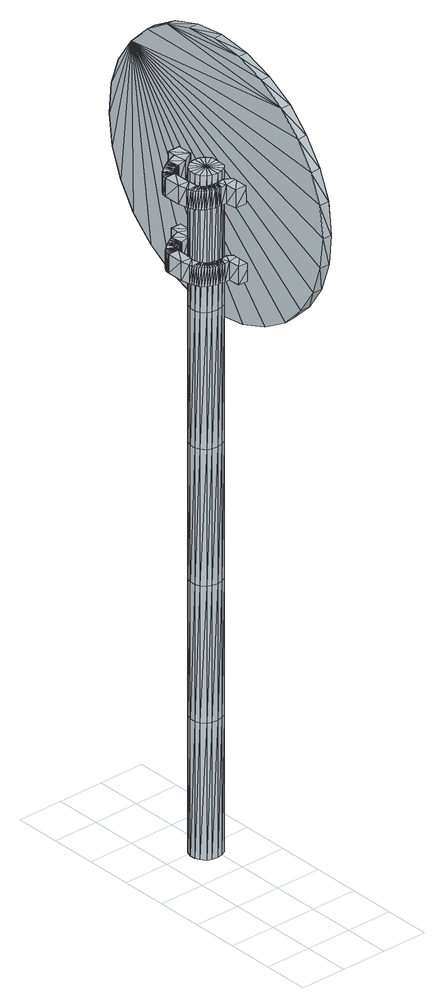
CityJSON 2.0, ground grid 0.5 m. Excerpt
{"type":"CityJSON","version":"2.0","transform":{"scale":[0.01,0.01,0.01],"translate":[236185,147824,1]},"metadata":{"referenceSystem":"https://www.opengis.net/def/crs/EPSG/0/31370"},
"CityObjects":{
"object1":{"type":"GenericCityObject","attributes":{"cluster":82,"mean_distance_to_centroid":0.0125,"new_centroid_x":236184.99,"new_centroid_y":147825.34,"mean_distance_to_camera":8.97,"H1":0,"H2":0,"Z_final":107.59,"cluster2":-1,"proj_x":236186.56,"proj_y":147827.08,"id_line":53846,"bearing_l":132.05,"distance":2.35,"orientation":"right","G_obj":132.05},"geometry":[{"type":"MultiSurface","lod":"2","boundaries":[[[0,1,2]],[[2,1,3]],[[3,1,4]],[[4,1,5]],[[5,1,6]],[[1,7,6]],[[1,8,7]],[[1,9,8]],[[1,10,9]],[[1,11,10]],[[1,12,11]],[[1,13,12]],[[1,14,13]],[[15,14,1]],[[16,15,1]],[[17,16,1]],[[18,17,1]],[[0,18,1]],[[19,20,0]],[[19,0,2]],[[21,19,2]],[[21,2,3]],[[21,3,22]],[[22,3,4]],[[22,4,23]],[[23,4,5]],[[23,5,24]],[[24,5,6]],[[24,6,25]],[[25,6,7]],[[25,7,26]],[[26,7,8]],[[26,8,27]],[[8,9,27]],[[27,9,28]],[[9,10,28]],[[10,29,28]],[[10,11,29]],[[11,30,29]],[[11,12,30]],[[30,12,31]],[[31,12,13]],[[31,13,32]],[[32,13,14]],[[32,14,33]],[[33,14,15]],[[33,15,34]],[[34,15,16]],[[34,16,35]],[[35,16,17]],[[36,35,17]],[[18,36,17]],[[20,36,18]],[[20,18,0]],[[37,38,20]],[[37,20,19]],[[39,37,19]],[[21,39,19]],[[39,21,40]],[[40,21,22]],[[40,22,41]],[[41,22,23]],[[41,23,42]],[[42,23,24]],[[42,24,43]],[[43,24,25]],[[43,25,44]],[[44,25,26]],[[26,45,44]],[[26,27,45]],[[27,46,45]],[[27,28,46]],[[28,47,46]],[[28,29,47]],[[47,29,48]],[[29,30,48]],[[48,30,49]],[[49,30,31]],[[49,31,50]],[[50,31,32]],[[50,32,51]],[[51,32,33]],[[51,33,52]],[[52,33,34]],[[52,34,53]],[[53,34,35]],[[54,53,35]],[[54,35,36]],[[38,54,36]],[[38,36,20]],[[55,56,38]],[[55,38,37]],[[57,55,37]],[[57,37,39]],[[57,39,58]],[[58,39,40]],[[58,40,59]],[[59,40,41]],[[59,41,60]],[[60,41,42]],[[60,42,61]],[[61,42,43]],[[61,43,62]],[[62,43,44]],[[44,63,62]],[[44,45,63]],[[45,64,63]],[[45,46,64]],[[46,65,64]],[[46,47,65]],[[47,66,65]],[[47,48,66]],[[66,48,67]],[[67,48,49]],[[67,49,68]],[[68,49,50]],[[68,50,69]],[[69,50,51]],[[69,51,70]],[[70,51,52]],[[70,52,71]],[[71,52,53]],[[72,71,53]],[[72,53,54]],[[56,72,54]],[[56,54,38]],[[73,74,56]],[[73,56,55]],[[75,73,55]],[[75,55,57]],[[75,57,76]],[[76,57,58]],[[76,58,77]],[[77,58,59]],[[77,59,78]],[[78,59,60]],[[78,60,79]],[[79,60,61]],[[79,61,80]],[[80,61,62]],[[62,81,80]],[[62,63,81]],[[63,82,81]],[[63,64,82]],[[64,83,82]],[[64,65,83]],[[65,84,83]],[[65,66,84]],[[84,66,85]],[[85,66,67]],[[85,67,86]],[[86,67,68]],[[86,68,87]],[[87,68,69]],[[87,69,88]],[[88,69,70]],[[88,70,89]],[[89,70,71]],[[90,89,71]],[[90,71,72]],[[74,90,72]],[[74,72,56]],[[91,92,74]],[[91,74,73]],[[93,91,73]],[[93,73,75]],[[93,75,94]],[[94,75,76]],[[94,76,95]],[[95,76,77]],[[95,77,96]],[[96,77,78]],[[96,78,97]],[[97,78,79]],[[97,79,98]],[[98,79,80]],[[80,99,98]],[[80,81,99]],[[81,100,99]],[[81,82,100]],[[82,101,100]],[[82,83,101]],[[83,102,101]],[[83,84,102]],[[102,84,103]],[[103,84,85]],[[103,85,104]],[[104,85,86]],[[104,86,105]],[[105,86,87]],[[105,87,106]],[[106,87,88]],[[106,88,107]],[[107,88,89]],[[108,107,89]],[[108,89,90]],[[92,108,90]],[[92,90,74]],[[92,91,109]],[[91,93,109]],[[93,94,109]],[[94,95,109]],[[95,96,109]],[[109,96,97]],[[109,97,98]],[[109,98,99]],[[109,99,100]],[[109,100,101]],[[109,101,102]],[[109,102,103]],[[109,103,104]],[[105,109,104]],[[106,109,105]],[[107,109,106]],[[108,109,107]],[[92,109,108]],[[110,111,112]],[[113,112,114]],[[115,112,113]],[[116,112,115]],[[117,112,116]],[[118,112,117]],[[119,112,118]],[[120,112,119]],[[121,112,120]],[[122,112,121]],[[122,123,112]],[[123,110,112]],[[111,124,112]],[[124,125,112]],[[125,126,112]],[[126,127,112]],[[127,128,112]],[[128,129,112]],[[129,130,112]],[[130,131,112]],[[112,131,132]],[[131,133,132]],[[131,134,133]],[[133,134,135]],[[133,135,136]],[[135,137,136]],[[133,136,138]],[[136,139,138]],[[136,137,139]],[[137,140,139]],[[137,135,140]],[[135,141,140]],[[135,134,141]],[[134,142,141]],[[134,131,142]],[[131,143,142]],[[131,130,143]],[[143,130,144]],[[144,130,129]],[[144,129,145]],[[145,129,128]],[[145,128,146]],[[146,127,147]],[[147,127,126]],[[147,126,148]],[[148,126,125]],[[148,125,149]],[[149,125,124]],[[150,149,124]],[[150,124,111]],[[151,150,111]],[[151,111,110]],[[152,151,110]],[[152,110,123]],[[146,128,127]],[[153,123,122]],[[154,153,122]],[[154,122,121]],[[155,154,121]],[[155,121,120]],[[156,155,120]],[[156,120,119]],[[157,156,119]],[[157,119,118]],[[157,118,158]],[[158,118,117]],[[158,117,159]],[[153,152,123]],[[159,117,116]],[[159,116,160]],[[160,116,115]],[[160,115,161]],[[161,115,113]],[[161,113,162]],[[162,113,114]],[[162,114,163]],[[163,114,112]],[[163,112,164]],[[164,112,132]],[[132,165,164]],[[132,133,165]],[[133,138,165]],[[138,139,140]],[[161,162,163]],[[160,161,163]],[[159,160,163]],[[158,159,163]],[[157,158,163]],[[156,157,163]],[[155,156,163]],[[154,155,163]],[[153,154,163]],[[153,163,152]],[[152,163,151]],[[151,163,150]],[[150,163,149]],[[149,163,148]],[[148,163,147]],[[147,163,146]],[[146,163,145]],[[145,163,144]],[[144,163,143]],[[143,163,142]],[[163,164,142]],[[142,164,165]],[[142,165,141]],[[165,140,141]],[[165,138,140]],[[166,167,168]],[[168,167,169]],[[170,168,169]],[[170,169,171]],[[170,171,172]],[[172,171,173]],[[172,173,174]],[[174,173,175]],[[174,175,176]],[[176,175,177]],[[176,177,178]],[[178,177,179]],[[178,179,180]],[[180,179,181]],[[180,181,182]],[[182,181,183]],[[182,183,184]],[[184,183,185]],[[184,185,186]],[[186,185,187]],[[186,187,188]],[[188,187,189]],[[188,189,190]],[[190,189,191]],[[192,190,191]],[[192,191,193]],[[194,192,193]],[[194,193,195]],[[196,194,195]],[[196,195,197]],[[198,196,197]],[[198,197,199]],[[200,198,199]],[[200,199,201]],[[202,200,201]],[[202,201,203]],[[204,202,203]],[[204,203,205]],[[206,204,205]],[[206,205,207]],[[208,206,207]],[[208,207,209]],[[210,208,209]],[[210,209,211]],[[212,210,211]],[[212,211,213]],[[214,212,213]],[[214,213,215]],[[216,214,215]],[[216,215,217]],[[216,217,218]],[[218,217,219]],[[218,219,220]],[[220,219,221]],[[220,221,222]],[[222,221,223]],[[222,223,224]],[[224,223,225]],[[224,225,226]],[[226,225,227]],[[226,227,228]],[[228,227,229]],[[228,229,230]],[[230,229,231]],[[230,231,232]],[[232,231,233]],[[232,233,234]],[[234,233,235]],[[234,235,236]],[[236,235,237]],[[238,236,237]],[[238,237,239]],[[238,239,240]],[[240,239,241]],[[241,242,240]],[[241,243,242]],[[242,243,244]],[[244,243,245]],[[244,245,246]],[[246,245,247]],[[246,247,248]],[[248,247,249]],[[248,249,250]],[[250,249,251]],[[250,251,252]],[[252,251,253]],[[252,253,254]],[[254,253,255]],[[254,255,256]],[[256,255,257]],[[256,257,258]],[[258,257,259]],[[258,259,260]],[[260,259,261]],[[260,261,262]],[[262,261,263]],[[262,263,264]],[[264,263,265]],[[264,265,266]],[[266,265,267]],[[267,268,266]],[[267,269,268]],[[269,270,268]],[[269,271,270]],[[271,272,270]],[[271,273,272]],[[273,274,272]],[[273,275,274]],[[275,276,274]],[[275,277,276]],[[277,278,276]],[[277,279,278]],[[279,280,278]],[[279,281,280]],[[281,282,280]],[[281,283,282]],[[283,284,282]],[[283,285,284]],[[285,286,284]],[[285,287,286]],[[287,288,286]],[[287,289,288]],[[288,289,290]],[[290,289,291]],[[290,291,292]],[[292,291,293]],[[292,293,294]],[[294,293,295]],[[294,295,296]],[[296,295,297]],[[296,297,298]],[[298,297,299]],[[298,299,300]],[[300,299,301]],[[300,301,302]],[[302,301,303]],[[302,303,304]],[[304,303,305]],[[304,305,306]],[[306,305,307]],[[306,307,308]],[[308,307,309]],[[308,309,310]],[[310,309,311]],[[311,166,310]],[[311,167,166]],[[169,167,311]],[[169,311,171]],[[171,311,309]],[[173,171,309]],[[173,309,307]],[[175,173,307]],[[175,307,305]],[[177,175,305]],[[177,305,303]],[[179,177,303]],[[179,303,301]],[[181,179,301]],[[181,301,299]],[[183,181,299]],[[183,299,297]],[[183,297,295]],[[185,183,295]],[[185,295,293]],[[187,185,293]],[[187,293,291]],[[189,187,291]],[[189,291,289]],[[189,289,287]],[[189,287,285]],[[191,189,285]],[[191,285,283]],[[193,191,283]],[[195,193,283]],[[195,283,281]],[[197,195,281]],[[199,197,281]],[[201,199,281]],[[201,281,279]],[[203,201,279]],[[205,203,279]],[[205,279,277]],[[205,277,207]],[[207,277,209]],[[209,277,275]],[[209,275,211]],[[211,275,273]],[[211,273,213]],[[213,273,271]],[[213,271,215]],[[215,271,269]],[[215,269,217]],[[217,269,219]],[[219,269,267]],[[219,267,221]],[[221,267,265]],[[221,265,223]],[[223,265,263]],[[223,263,225]],[[225,263,261]],[[225,261,227]],[[227,261,259]],[[227,259,229]],[[229,259,257]],[[229,257,255]],[[229,255,231]],[[231,255,253]],[[231,253,233]],[[233,253,251]],[[233,251,235]],[[251,249,235]],[[235,249,247]],[[235,247,237]],[[247,245,237]],[[237,245,243]],[[237,243,239]],[[239,243,241]],[[238,240,242]],[[168,310,166]],[[170,310,168]],[[170,308,310]],[[172,308,170]],[[172,306,308]],[[174,306,172]],[[174,304,306]],[[176,304,174]],[[176,302,304]],[[178,302,176]],[[178,300,302]],[[180,300,178]],[[180,298,300]],[[182,298,180]],[[182,296,298]],[[182,294,296]],[[184,294,182]],[[184,292,294]],[[186,292,184]],[[186,290,292]],[[188,290,186]],[[188,288,290]],[[188,286,288]],[[188,284,286]],[[190,284,188]],[[190,282,284]],[[192,282,190]],[[194,282,192]],[[194,280,282]],[[196,280,194]],[[198,280,196]],[[200,280,198]],[[200,278,280]],[[202,278,200]],[[204,278,202]],[[204,276,278]],[[204,206,276]],[[206,208,276]],[[208,274,276]],[[208,210,274]],[[210,272,274]],[[210,212,272]],[[212,270,272]],[[212,214,270]],[[214,268,270]],[[214,216,268]],[[216,218,268]],[[218,266,268]],[[218,220,266]],[[220,264,266]],[[220,222,264]],[[222,262,264]],[[222,224,262]],[[224,260,262]],[[224,226,260]],[[226,258,260]],[[226,228,258]],[[228,256,258]],[[228,254,256]],[[228,230,254]],[[230,252,254]],[[230,232,252]],[[232,250,252]],[[232,234,250]],[[250,234,248]],[[234,246,248]],[[234,236,246]],[[246,236,244]],[[236,242,244]],[[236,238,242]],[[312,313,314]],[[314,313,315]],[[316,314,315]],[[316,315,317]],[[316,317,318]],[[318,317,319]],[[318,319,320]],[[320,319,321]],[[320,321,322]],[[322,321,323]],[[322,323,324]],[[324,323,325]],[[324,325,326]],[[326,325,327]],[[326,327,328]],[[328,327,329]],[[328,329,330]],[[330,329,331]],[[330,331,332]],[[332,331,333]],[[332,333,334]],[[334,333,335]],[[334,335,336]],[[336,335,337]],[[338,336,337]],[[338,337,339]],[[340,338,339]],[[340,339,341]],[[342,340,341]],[[342,341,343]],[[344,342,343]],[[344,343,345]],[[346,344,345]],[[346,345,347]],[[348,346,347]],[[348,347,349]],[[350,348,349]],[[350,349,351]],[[352,350,351]],[[352,351,353]],[[354,352,353]],[[354,353,355]],[[356,354,355]],[[356,355,357]],[[358,356,357]],[[358,357,359]],[[360,358,359]],[[360,359,361]],[[362,360,361]],[[362,361,363]],[[362,363,364]],[[364,363,365]],[[364,365,366]],[[366,365,367]],[[366,367,368]],[[368,367,369]],[[368,369,370]],[[370,369,371]],[[370,371,372]],[[372,371,373]],[[372,373,374]],[[374,373,375]],[[374,375,376]],[[376,375,377]],[[376,377,378]],[[378,377,379]],[[378,379,380]],[[380,379,381]],[[380,381,382]],[[382,381,383]],[[384,382,383]],[[384,383,385]],[[384,385,386]],[[386,385,387]],[[387,388,386]],[[387,389,388]],[[388,389,390]],[[390,389,391]],[[390,391,392]],[[392,391,393]],[[392,393,394]],[[394,393,395]],[[394,395,396]],[[396,395,397]],[[396,397,398]],[[398,397,399]],[[398,399,400]],[[400,399,401]],[[400,401,402]],[[402,401,403]],[[402,403,404]],[[404,403,405]],[[404,405,406]],[[406,405,407]],[[406,407,408]],[[408,407,409]],[[408,409,410]],[[410,409,411]],[[410,411,412]],[[412,411,413]],[[413,414,412]],[[413,415,414]],[[415,416,414]],[[415,417,416]],[[417,418,416]],[[417,419,418]],[[419,420,418]],[[419,421,420]],[[421,422,420]],[[421,423,422]],[[423,424,422]],[[423,425,424]],[[425,426,424]],[[425,427,426]],[[427,428,426]],[[427,429,428]],[[429,430,428]],[[429,431,430]],[[431,432,430]],[[431,433,432]],[[433,434,432]],[[433,435,434]],[[434,435,436]],[[436,435,437]],[[436,437,438]],[[438,437,439]],[[438,439,440]],[[440,439,441]],[[440,441,442]],[[442,441,443]],[[442,443,444]],[[444,443,445]],[[444,445,446]],[[446,445,447]],[[446,447,448]],[[448,447,449]],[[448,449,450]],[[450,449,451]],[[450,451,452]],[[452,451,453]],[[452,453,454]],[[454,453,455]],[[454,455,456]],[[456,455,457]],[[457,312,456]],[[457,313,312]],[[315,313,457]],[[315,457,317]],[[317,457,455]],[[319,317,455]],[[319,455,453]],[[321,319,453]],[[321,453,451]],[[323,321,451]],[[323,451,449]],[[325,323,449]],[[325,449,447]],[[327,325,447]],[[327,447,445]],[[329,327,445]],[[329,445,443]],[[329,443,441]],[[331,329,441]],[[331,441,439]],[[333,331,439]],[[333,439,437]],[[335,333,437]],[[335,437,435]],[[335,435,433]],[[335,433,431]],[[337,335,431]],[[337,431,429]],[[339,337,429]],[[341,339,429]],[[341,429,427]],[[343,341,427]],[[345,343,427]],[[347,345,427]],[[347,427,425]],[[349,347,425]],[[351,349,425]],[[351,425,423]],[[351,423,353]],[[353,423,355]],[[355,423,421]],[[355,421,357]],[[357,421,419]],[[357,419,359]],[[359,419,417]],[[359,417,361]],[[361,417,415]],[[361,415,363]],[[363,415,365]],[[365,415,413]],[[365,413,367]],[[367,413,411]],[[367,411,369]],[[369,411,409]],[[369,409,371]],[[371,409,407]],[[371,407,373]],[[373,407,405]],[[373,405,375]],[[375,405,403]],[[375,403,401]],[[375,401,377]],[[377,401,399]],[[377,399,379]],[[379,399,397]],[[379,397,381]],[[397,395,381]],[[381,395,393]],[[381,393,383]],[[393,391,383]],[[383,391,389]],[[383,389,385]],[[385,389,387]],[[384,386,388]],[[314,456,312]],[[316,456,314]],[[316,454,456]],[[318,454,316]],[[318,452,454]],[[320,452,318]],[[320,450,452]],[[322,450,320]],[[322,448,450]],[[324,448,322]],[[324,446,448]],[[326,446,324]],[[326,444,446]],[[328,444,326]],[[328,442,444]],[[328,440,442]],[[330,440,328]],[[330,438,440]],[[332,438,330]],[[332,436,438]],[[334,436,332]],[[334,434,436]],[[334,432,434]],[[334,430,432]],[[336,430,334]],[[336,428,430]],[[338,428,336]],[[340,428,338]],[[340,426,428]],[[342,426,340]],[[344,426,342]],[[346,426,344]],[[346,424,426]],[[348,424,346]],[[350,424,348]],[[350,422,424]],[[350,352,422]],[[352,354,422]],[[354,420,422]],[[354,356,420]],[[356,418,420]],[[356,358,418]],[[358,416,418]],[[358,360,416]],[[360,414,416]],[[360,362,414]],[[362,364,414]],[[364,412,414]],[[364,366,412]],[[366,410,412]],[[366,368,410]],[[368,408,410]],[[368,370,408]],[[370,406,408]],[[370,372,406]],[[372,404,406]],[[372,374,404]],[[374,402,404]],[[374,400,402]],[[374,376,400]],[[376,398,400]],[[376,378,398]],[[378,396,398]],[[378,380,396]],[[396,380,394]],[[380,392,394]],[[380,382,392]],[[392,382,390]],[[382,388,390]],[[382,384,388]]]}]}
},
"vertices":[
[44,211,1],[44,194,1],[38,210,1],[33,207,1],[29,203,1],[27,197,1],[27,191,1],[29,186,1],[33,181,1],[38,179,1],[44,178,1],[50,179,1],[55,181,1],[59,186,1],[61,191,1],[61,197,1],[59,203,1],[55,207,1],[50,210,1],[38,210,150],[44,211,150],[33,207,150],[29,203,150],[27,197,150],[27,191,150],[29,186,150],[33,181,150],[38,179,150],[44,178,150],[50,179,150],[55,181,150],[59,186,150],[61,191,150],[61,197,150],[59,203,150],[55,207,150],[50,210,150],[38,210,299],[44,211,299],[33,207,299],[29,203,299],[27,197,299],[27,191,299],[29,186,299],[33,181,299],[38,179,299],[44,178,299],[50,179,299],[55,181,299],[59,186,299],[61,191,299],[61,197,299],[59,203,299],[55,207,299],[50,210,299],[38,210,448],[44,211,448],[33,207,448],[29,203,448],[27,197,448],[27,191,448],[29,186,448],[33,181,448],[38,179,448],[44,178,448],[50,179,448],[55,181,448],[59,186,448],[61,191,448],[61,197,448],[59,203,448],[55,207,448],[50,210,448],[38,210,597],[44,211,597],[33,207,597],[29,203,597],[27,197,597],[27,191,597],[29,186,597],[33,181,597],[38,179,597],[44,178,597],[50,179,597],[55,181,597],[59,186,597],[61,191,597],[61,197,597],[59,203,597],[55,207,597],[50,210,597],[38,210,746],[44,211,746],[33,207,746],[29,203,746],[27,197,746],[27,191,746],[29,186,746],[33,181,746],[38,179,746],[44,178,746],[50,179,746],[55,181,746],[59,186,746],[61,191,746],[61,197,746],[59,203,746],[55,207,746],[50,210,746],[44,194,746],[62,131,593],[62,103,610],[57,315,822],[58,344,763],[57,333,794],[59,348,728],[59,344,694],[60,333,662],[60,315,634],[61,292,610],[61,264,593],[62,232,581],[62,197,577],[62,163,581],[61,80,634],[61,62,662],[60,51,694],[60,47,728],[59,51,763],[58,62,794],[58,80,822],[57,103,846],[57,292,846],[57,264,864],[57,131,864],[57,163,875],[56,232,875],[57,197,879],[67,232,875],[67,198,879],[67,163,875],[67,131,864],[68,103,846],[68,80,823],[69,62,795],[70,51,763],[70,47,728],[71,51,694],[71,62,662],[72,80,634],[72,103,611],[72,131,593],[72,163,581],[72,198,577],[72,232,581],[72,264,593],[71,292,611],[71,315,634],[70,333,662],[70,344,694],[69,348,728],[68,344,763],[68,333,795],[68,315,823],[67,292,846],[67,264,864],[66,249,652],[66,249,632],[49,249,652],[49,249,632],[49,240,652],[49,240,632],[38,236,652],[38,236,632],[36,235,652],[36,235,632],[34,234,652],[34,234,632],[33,233,652],[33,233,632],[31,232,652],[31,232,632],[29,231,652],[29,231,632],[28,230,652],[28,230,632],[26,229,652],[26,229,632],[21,225,652],[21,225,632],[20,224,652],[20,224,632],[19,223,652],[19,223,632],[18,221,652],[18,221,632],[17,220,652],[17,220,632],[16,218,652],[16,218,632],[16,216,652],[16,216,632],[16,215,652],[16,215,632],[16,197,652],[16,197,632],[18,188,652],[18,188,632],[18,185,652],[18,185,632],[19,183,652],[19,183,632],[20,181,652],[20,181,632],[21,178,652],[21,178,632],[23,177,652],[23,177,632],[25,175,652],[25,175,632],[27,173,652],[27,173,632],[29,172,652],[29,172,632],[32,171,652],[32,171,632],[34,170,652],[34,170,632],[37,169,652],[37,169,632],[39,169,652],[39,169,632],[42,169,652],[42,169,632],[44,168,652],[44,168,632],[50,168,652],[50,168,632],[51,156,652],[51,156,632],[66,155,652],[66,155,632],[66,171,652],[66,171,632],[55,178,652],[55,178,632],[47,177,652],[47,177,632],[46,177,652],[46,177,632],[44,177,652],[44,177,632],[42,177,652],[42,177,632],[41,178,652],[41,178,632],[39,178,652],[39,178,632],[37,178,652],[37,178,632],[36,179,652],[36,179,632],[34,179,652],[34,179,632],[33,180,652],[33,180,632],[32,181,652],[32,181,632],[31,182,652],[31,182,632],[30,184,652],[30,184,632],[29,185,652],[29,185,632],[29,186,652],[29,186,632],[28,196,652],[28,196,632],[28,215,652],[28,215,632],[28,216,652],[28,216,632],[29,217,652],[29,217,632],[29,218,652],[29,218,632],[30,219,652],[30,219,632],[30,220,652],[30,220,632],[31,220,652],[31,220,632],[32,221,652],[32,221,632],[33,222,652],[33,222,632],[35,222,652],[35,222,632],[36,223,652],[36,223,632],[37,223,652],[37,223,632],[38,223,652],[38,223,632],[39,224,652],[39,224,632],[40,224,652],[40,224,632],[51,226,652],[51,226,632],[63,233,652],[63,233,632],[62,249,737],[62,249,717],[45,249,737],[45,249,717],[45,240,737],[45,240,717],[34,236,737],[34,236,717],[32,235,737],[32,235,717],[30,234,737],[30,234,717],[29,233,737],[29,233,717],[27,232,737],[27,232,717],[25,231,737],[25,231,717],[24,230,737],[24,230,717],[22,229,737],[22,229,717],[17,225,737],[17,225,717],[16,224,737],[16,224,717],[15,223,737],[15,223,717],[14,221,737],[14,221,717],[13,220,737],[13,220,717],[12,218,737],[12,218,717],[12,216,737],[12,216,717],[12,215,737],[12,215,717],[12,197,737],[12,197,717],[14,188,737],[14,188,717],[14,185,737],[14,185,717],[15,183,737],[15,183,717],[16,181,737],[16,181,717],[17,178,737],[17,178,717],[19,177,737],[19,177,717],[21,175,737],[21,175,717],[23,173,737],[23,173,717],[25,172,737],[25,172,717],[28,171,737],[28,171,717],[30,170,737],[30,170,717],[33,169,737],[33,169,717],[35,169,737],[35,169,717],[38,169,737],[38,169,717],[40,168,737],[40,168,717],[46,168,737],[46,168,717],[47,156,737],[47,156,717],[62,155,737],[62,155,717],[62,171,737],[62,171,717],[51,178,737],[51,178,717],[43,177,737],[43,177,717],[42,177,737],[42,177,717],[40,177,737],[40,177,717],[38,177,737],[38,177,717],[37,178,737],[37,178,717],[35,178,737],[35,178,717],[33,178,737],[33,178,717],[32,179,737],[32,179,717],[30,179,737],[30,179,717],[29,180,737],[29,180,717],[28,181,737],[28,181,717],[27,182,737],[27,182,717],[26,184,737],[26,184,717],[25,185,737],[25,185,717],[25,186,737],[25,186,717],[24,196,737],[24,196,717],[24,215,737],[24,215,717],[24,216,737],[24,216,717],[25,217,737],[25,217,717],[25,218,737],[25,218,717],[26,219,737],[26,219,717],[26,220,737],[26,220,717],[27,220,737],[27,220,717],[28,221,737],[28,221,717],[29,222,737],[29,222,717],[30,222,737],[30,222,717],[32,223,737],[32,223,717],[33,223,737],[33,223,717],[34,223,737],[34,223,717],[35,224,737],[35,224,717],[36,224,737],[36,224,717],[47,226,737],[47,226,717],[59,233,737],[59,233,717]
]}
